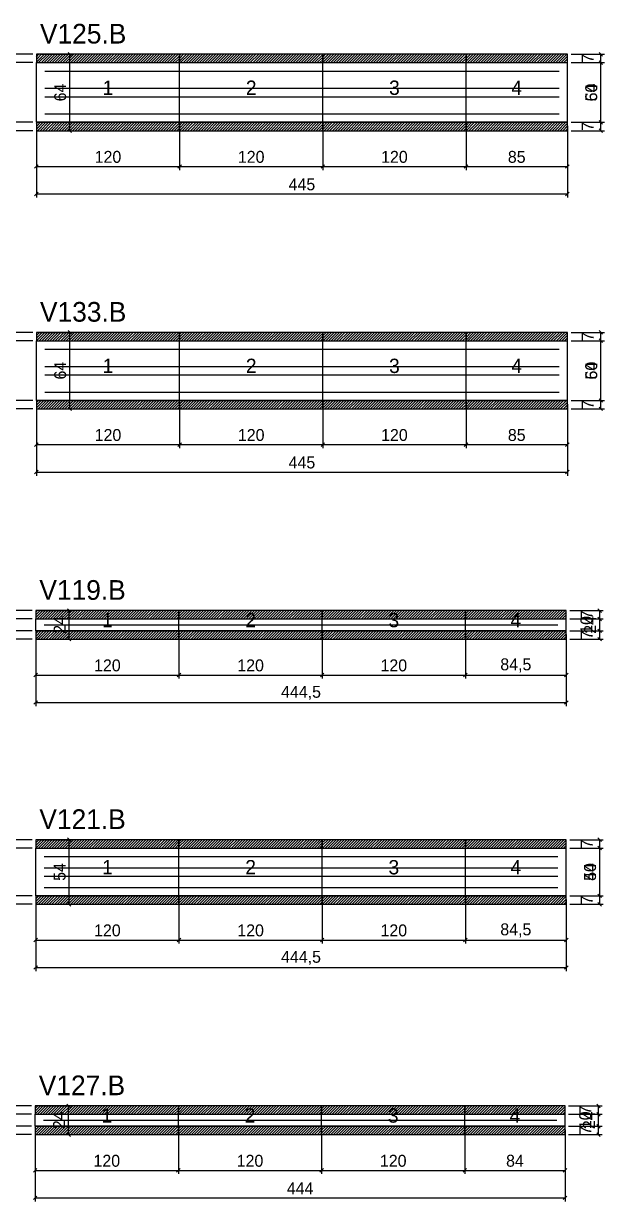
# Model space of a CAD drawing. Extents: x -9000 to 3070, y -6660 to 1250.
# Drawn here: x 681 to 1168, y -3713 to -2726 of the extents above; entities that cross this region are included whole.
import ezdxf
from ezdxf.enums import TextEntityAlignment as Align

# ---------------------------------------------------------------- set-up
doc = ezdxf.new("R2010")
doc.units = 0
for name, color, linetype in [('5', 5, 'Continuous'), ('COTA', 241, 'Continuous'), ('NOMENCLATURA', 7, 'Continuous'), ('Painéis', 200, 'Continuous'), ('SARR_2.2x5', 40, 'Continuous'), ('SARR_2.2x7', 40, 'Continuous'), ('SCO-___-LAJ', 224, 'Continuous')]:
    doc.layers.add(name, color=color, linetype=linetype)
doc.dimstyles.new('PAINEL', dxfattribs={"dimtxt": 10, "dimasz": 3, "dimexe": 3, "dimexo": 3, "dimgap": 3, "dimtad": 1, "dimblk": 'OBLIQUE', "dimblk1": 'OBLIQUE', "dimcen": 2.5, "dimclrd": 4, "dimclre": 4, "dimclrt": 240, "dimazin": 3, "dimtfac": 1, "dimtmove": 0, "dimatfit": 3})

# ---------------------------------------------------------------- blocks, each defined once
blk = doc.blocks.new('_OBLIQUE')
at = {"color": 0, "linetype": 'BYBLOCK'}
blk.add_line((-0.5, -0.5), (0.5, 0.5), dxfattribs=at)

msp = doc.modelspace()

# ---------------------------------------------------------------- hatches: boundary and pattern name
at = {"layer": 'COTA'}
h = msp.add_hatch(dxfattribs=at)
h.set_pattern_fill('ANSI31', scale=0.5)
h.paths.add_polyline_path([(692, -2759), (812, -2759), (812, -2752), (692, -2752)])
h = msp.add_hatch(dxfattribs=at)
h.set_pattern_fill('ANSI31', scale=0.5)
h.paths.add_polyline_path([(812, -2759), (932, -2759), (932, -2752), (812, -2752)])
h = msp.add_hatch(dxfattribs=at)
h.set_pattern_fill('ANSI31', scale=0.5)
h.paths.add_polyline_path([(932, -2759), (1052, -2759), (1052, -2752), (932, -2752)])
h = msp.add_hatch(dxfattribs=at)
h.set_pattern_fill('ANSI31', scale=0.5)
h.paths.add_polyline_path([(1052, -2759), (1137, -2759), (1137, -2752), (1052, -2752)])
h = msp.add_hatch(dxfattribs=at)
h.set_pattern_fill('ANSI31', scale=0.5)
h.paths.add_polyline_path([(692, -2816), (812, -2816), (812, -2809), (692, -2809)])
h = msp.add_hatch(dxfattribs=at)
h.set_pattern_fill('ANSI31', scale=0.5)
h.paths.add_polyline_path([(812, -2816), (932, -2816), (932, -2809), (812, -2809)])
h = msp.add_hatch(dxfattribs=at)
h.set_pattern_fill('ANSI31', scale=0.5)
h.paths.add_polyline_path([(932, -2816), (1052, -2816), (1052, -2809), (932, -2809)])
h = msp.add_hatch(dxfattribs=at)
h.set_pattern_fill('ANSI31', scale=0.5)
h.paths.add_polyline_path([(1052, -2816), (1137, -2816), (1137, -2809), (1052, -2809)])
h = msp.add_hatch(dxfattribs=at)
h.set_pattern_fill('ANSI31', scale=0.5)
h.paths.add_polyline_path([(692, -2992), (812, -2992), (812, -2985), (692, -2985)])
h = msp.add_hatch(dxfattribs=at)
h.set_pattern_fill('ANSI31', scale=0.5)
h.paths.add_polyline_path([(812, -2992), (932, -2992), (932, -2985), (812, -2985)])
h = msp.add_hatch(dxfattribs=at)
h.set_pattern_fill('ANSI31', scale=0.5)
h.paths.add_polyline_path([(932, -2992), (1052, -2992), (1052, -2985), (932, -2985)])
h = msp.add_hatch(dxfattribs=at)
h.set_pattern_fill('ANSI31', scale=0.5)
h.paths.add_polyline_path([(1052, -2992), (1137, -2992), (1137, -2985), (1052, -2985)])
h = msp.add_hatch(dxfattribs=at)
h.set_pattern_fill('ANSI31', scale=0.5)
h.paths.add_polyline_path([(692, -3049), (812, -3049), (812, -3042), (692, -3042)])
h = msp.add_hatch(dxfattribs=at)
h.set_pattern_fill('ANSI31', scale=0.5)
h.paths.add_polyline_path([(812, -3049), (932, -3049), (932, -3042), (812, -3042)])
h = msp.add_hatch(dxfattribs=at)
h.set_pattern_fill('ANSI31', scale=0.5)
h.paths.add_polyline_path([(932, -3049), (1052, -3049), (1052, -3042), (932, -3042)])
h = msp.add_hatch(dxfattribs=at)
h.set_pattern_fill('ANSI31', scale=0.5)
h.paths.add_polyline_path([(1052, -3049), (1137, -3049), (1137, -3042), (1052, -3042)])
h = msp.add_hatch(dxfattribs=at)
h.set_pattern_fill('ANSI31', scale=0.5)
h.paths.add_polyline_path([(691.5, -3225), (811.5, -3225), (811.5, -3218), (691.5, -3218)])
h = msp.add_hatch(dxfattribs=at)
h.set_pattern_fill('ANSI31', scale=0.5)
h.paths.add_polyline_path([(811.5, -3225), (931.5, -3225), (931.5, -3218), (811.5, -3218)])
h = msp.add_hatch(dxfattribs=at)
h.set_pattern_fill('ANSI31', scale=0.5)
h.paths.add_polyline_path([(931.5, -3225), (1051.5, -3225), (1051.5, -3218), (931.5, -3218)])
h = msp.add_hatch(dxfattribs=at)
h.set_pattern_fill('ANSI31', scale=0.5)
h.paths.add_polyline_path([(1051.5, -3225), (1136, -3225), (1136, -3218), (1051.5, -3218)])
h = msp.add_hatch(dxfattribs=at)
h.set_pattern_fill('ANSI31', scale=0.5)
h.paths.add_polyline_path([(691.5, -3242), (811.5, -3242), (811.5, -3235), (691.5, -3235)])
h = msp.add_hatch(dxfattribs=at)
h.set_pattern_fill('ANSI31', scale=0.5)
h.paths.add_polyline_path([(811.5, -3242), (931.5, -3242), (931.5, -3235), (811.5, -3235)])
h = msp.add_hatch(dxfattribs=at)
h.set_pattern_fill('ANSI31', scale=0.5)
h.paths.add_polyline_path([(931.5, -3242), (1051.5, -3242), (1051.5, -3235), (931.5, -3235)])
h = msp.add_hatch(dxfattribs=at)
h.set_pattern_fill('ANSI31', scale=0.5)
h.paths.add_polyline_path([(1051.5, -3242), (1136, -3242), (1136, -3235), (1051.5, -3235)])
h = msp.add_hatch(dxfattribs=at)
h.set_pattern_fill('ANSI31', scale=0.5)
h.paths.add_polyline_path([(691.5, -3417), (811.5, -3417), (811.5, -3410), (691.5, -3410)])
h = msp.add_hatch(dxfattribs=at)
h.set_pattern_fill('ANSI31', scale=0.5)
h.paths.add_polyline_path([(811.5, -3417), (931.5, -3417), (931.5, -3410), (811.5, -3410)])
h = msp.add_hatch(dxfattribs=at)
h.set_pattern_fill('ANSI31', scale=0.5)
h.paths.add_polyline_path([(931.5, -3417), (1051.5, -3417), (1051.5, -3410), (931.5, -3410)])
h = msp.add_hatch(dxfattribs=at)
h.set_pattern_fill('ANSI31', scale=0.5)
h.paths.add_polyline_path([(1051.5, -3417), (1136, -3417), (1136, -3410), (1051.5, -3410)])
h = msp.add_hatch(dxfattribs=at)
h.set_pattern_fill('ANSI31', scale=0.5)
h.paths.add_polyline_path([(691.5, -3464), (811.5, -3464), (811.5, -3457), (691.5, -3457)])
h = msp.add_hatch(dxfattribs=at)
h.set_pattern_fill('ANSI31', scale=0.5)
h.paths.add_polyline_path([(811.5, -3464), (931.5, -3464), (931.5, -3457), (811.5, -3457)])
h = msp.add_hatch(dxfattribs=at)
h.set_pattern_fill('ANSI31', scale=0.5)
h.paths.add_polyline_path([(931.5, -3464), (1051.5, -3464), (1051.5, -3457), (931.5, -3457)])
h = msp.add_hatch(dxfattribs=at)
h.set_pattern_fill('ANSI31', scale=0.5)
h.paths.add_polyline_path([(1051.5, -3464), (1136, -3464), (1136, -3457), (1051.5, -3457)])
h = msp.add_hatch(dxfattribs=at)
h.set_pattern_fill('ANSI31', scale=0.5)
h.paths.add_polyline_path([(691, -3640), (811, -3640), (811, -3633), (691, -3633)])
h = msp.add_hatch(dxfattribs=at)
h.set_pattern_fill('ANSI31', scale=0.5)
h.paths.add_polyline_path([(811, -3640), (931, -3640), (931, -3633), (811, -3633)])
h = msp.add_hatch(dxfattribs=at)
h.set_pattern_fill('ANSI31', scale=0.5)
h.paths.add_polyline_path([(931, -3640), (1051, -3640), (1051, -3633), (931, -3633)])
h = msp.add_hatch(dxfattribs=at)
h.set_pattern_fill('ANSI31', scale=0.5)
h.paths.add_polyline_path([(1051, -3640), (1135, -3640), (1135, -3633), (1051, -3633)])
h = msp.add_hatch(dxfattribs=at)
h.set_pattern_fill('ANSI31', scale=0.5)
h.paths.add_polyline_path([(691, -3657), (811, -3657), (811, -3650), (691, -3650)])
h = msp.add_hatch(dxfattribs=at)
h.set_pattern_fill('ANSI31', scale=0.5)
h.paths.add_polyline_path([(811, -3657), (931, -3657), (931, -3650), (811, -3650)])
h = msp.add_hatch(dxfattribs=at)
h.set_pattern_fill('ANSI31', scale=0.5)
h.paths.add_polyline_path([(931, -3657), (1051, -3657), (1051, -3650), (931, -3650)])
h = msp.add_hatch(dxfattribs=at)
h.set_pattern_fill('ANSI31', scale=0.5)
h.paths.add_polyline_path([(1051, -3657), (1135, -3657), (1135, -3650), (1051, -3650)])

# ---------------------------------------------------------------- linework, layer by layer
at = {"layer": 'Painéis'}
for p, q in [((692, -2759), (812, -2759)), ((692, -2809), (692, -2759)), ((812, -2809), (812, -2759)), ((812, -2809), (812, -2759)), ((812, -2759), (932, -2759)), ((812, -2809), (812, -2759)), ((932, -2809), (932, -2759)), ((932, -2809), (932, -2759)), ((932, -2759), (1052, -2759)), ((932, -2809), (932, -2759)), ((1052, -2809), (1052, -2759)), ((1052, -2809), (1052, -2759)), ((1052, -2759), (1137, -2759)), ((1052, -2809), (1052, -2759)), ((1137, -2809), (1137, -2759)), ((692, -2809), (812, -2809)), ((812, -2809), (932, -2809)), ((932, -2809), (1052, -2809)), ((1052, -2809), (1137, -2809)), ((692, -2992), (812, -2992)), ((692, -3042), (692, -2992)), ((812, -3042), (812, -2992)), ((812, -3042), (812, -2992)), ((812, -2992), (932, -2992)), ((812, -3042), (812, -2992)), ((932, -3042), (932, -2992)), ((932, -3042), (932, -2992)), ((932, -2992), (1052, -2992)), ((932, -3042), (932, -2992)), ((1052, -3042), (1052, -2992)), ((1052, -3042), (1052, -2992)), ((1052, -2992), (1137, -2992)), ((1052, -3042), (1052, -2992)), ((1137, -3042), (1137, -2992)), ((692, -3042), (812, -3042)), ((812, -3042), (932, -3042)), ((932, -3042), (1052, -3042)), ((1052, -3042), (1137, -3042)), ((691.5, -3225), (811.5, -3225)), ((691.5, -3235), (691.5, -3225)), ((811.5, -3235), (811.5, -3225)), ((811.5, -3235), (811.5, -3225)), ((811.5, -3225), (931.5, -3225)), ((811.5, -3235), (811.5, -3225)), ((931.5, -3235), (931.5, -3225)), ((931.5, -3235), (931.5, -3225)), ((931.5, -3225), (1051.5, -3225)), ((931.5, -3235), (931.5, -3225)), ((1051.5, -3235), (1051.5, -3225)), ((1051.5, -3235), (1051.5, -3225)), ((1051.5, -3225), (1136, -3225)), ((1051.5, -3235), (1051.5, -3225)), ((1136, -3235), (1136, -3225)), ((691.5, -3235), (811.5, -3235)), ((811.5, -3235), (931.5, -3235)), ((931.5, -3235), (1051.5, -3235)), ((1051.5, -3235), (1136, -3235)), ((691.5, -3417), (811.5, -3417)), ((691.5, -3457), (691.5, -3417)), ((811.5, -3457), (811.5, -3417)), ((811.5, -3457), (811.5, -3417)), ((811.5, -3417), (931.5, -3417)), ((811.5, -3457), (811.5, -3417)), ((931.5, -3457), (931.5, -3417)), ((931.5, -3457), (931.5, -3417)), ((931.5, -3417), (1051.5, -3417)), ((931.5, -3457), (931.5, -3417)), ((1051.5, -3457), (1051.5, -3417)), ((1051.5, -3457), (1051.5, -3417)), ((1051.5, -3417), (1136, -3417)), ((1051.5, -3457), (1051.5, -3417)), ((1136, -3457), (1136, -3417)), ((691.5, -3457), (811.5, -3457)), ((811.5, -3457), (931.5, -3457)), ((931.5, -3457), (1051.5, -3457)), ((1051.5, -3457), (1136, -3457)), ((691, -3640), (811, -3640)), ((691, -3650), (691, -3640)), ((811, -3650), (811, -3640)), ((811, -3650), (811, -3640)), ((811, -3640), (931, -3640)), ((811, -3650), (811, -3640)), ((931, -3650), (931, -3640)), ((931, -3650), (931, -3640)), ((931, -3640), (1051, -3640)), ((931, -3650), (931, -3640)), ((1051, -3650), (1051, -3640)), ((1051, -3650), (1051, -3640)), ((1051, -3640), (1135, -3640)), ((1051, -3650), (1051, -3640)), ((1135, -3650), (1135, -3640)), ((691, -3650), (811, -3650)), ((811, -3650), (931, -3650)), ((931, -3650), (1051, -3650)), ((1051, -3650), (1135, -3650))]:
    msp.add_line(p, q, dxfattribs=at)
at = {"layer": 'SARR_2.2x5'}
for points in [[(698.5, -3230), (811.5, -3230)], [(698.5, -3230), (811.5, -3230)], [(811.5, -3230), (931.5, -3230)], [(811.5, -3230), (931.5, -3230)], [(931.5, -3230), (1051.5, -3230)], [(931.5, -3230), (1051.5, -3230)], [(1051.5, -3230), (1129, -3230)], [(1051.5, -3230), (1129, -3230)], [(698, -3645), (811, -3645)], [(698, -3645), (811, -3645)], [(811, -3645), (931, -3645)], [(811, -3645), (931, -3645)], [(931, -3645), (1051, -3645)], [(931, -3645), (1051, -3645)], [(1051, -3645), (1128, -3645)], [(1051, -3645), (1128, -3645)]]:
    msp.add_lwpolyline(points, dxfattribs=at)
at = {"layer": 'SARR_2.2x7'}
for points in [[(699, -2766), (812, -2766)], [(699, -2766), (812, -2766)], [(812, -2766), (932, -2766)], [(812, -2766), (932, -2766)], [(932, -2766), (1052, -2766)], [(932, -2766), (1052, -2766)], [(1052, -2766), (1130, -2766)], [(1052, -2766), (1130, -2766)], [(699, -2780.5), (812, -2780.5)], [(699, -2780.5), (812, -2780.5)], [(812, -2780.5), (932, -2780.5)], [(812, -2780.5), (932, -2780.5)], [(932, -2780.5), (1052, -2780.5)], [(932, -2780.5), (1052, -2780.5)], [(1052, -2780.5), (1130, -2780.5)], [(1052, -2780.5), (1130, -2780.5)], [(699, -2787.5), (812, -2787.5)], [(699, -2787.5), (812, -2787.5)], [(812, -2787.5), (932, -2787.5)], [(812, -2787.5), (932, -2787.5)], [(932, -2787.5), (1052, -2787.5)], [(932, -2787.5), (1052, -2787.5)], [(1052, -2787.5), (1130, -2787.5)], [(1052, -2787.5), (1130, -2787.5)], [(699, -2802), (812, -2802)], [(699, -2802), (812, -2802)], [(812, -2802), (932, -2802)], [(812, -2802), (932, -2802)], [(932, -2802), (1052, -2802)], [(932, -2802), (1052, -2802)], [(1052, -2802), (1130, -2802)], [(1052, -2802), (1130, -2802)], [(699, -2999), (812, -2999)], [(699, -2999), (812, -2999)], [(812, -2999), (932, -2999)], [(812, -2999), (932, -2999)], [(932, -2999), (1052, -2999)], [(932, -2999), (1052, -2999)], [(1052, -2999), (1130, -2999)], [(1052, -2999), (1130, -2999)], [(699, -3013.5), (812, -3013.5)], [(699, -3013.5), (812, -3013.5)], [(812, -3013.5), (932, -3013.5)], [(812, -3013.5), (932, -3013.5)], [(932, -3013.5), (1052, -3013.5)], [(932, -3013.5), (1052, -3013.5)], [(1052, -3013.5), (1130, -3013.5)], [(1052, -3013.5), (1130, -3013.5)], [(699, -3020.5), (812, -3020.5)], [(699, -3020.5), (812, -3020.5)], [(812, -3020.5), (932, -3020.5)], [(812, -3020.5), (932, -3020.5)], [(932, -3020.5), (1052, -3020.5)], [(932, -3020.5), (1052, -3020.5)], [(1052, -3020.5), (1130, -3020.5)], [(1052, -3020.5), (1130, -3020.5)], [(699, -3035), (812, -3035)], [(699, -3035), (812, -3035)], [(812, -3035), (932, -3035)], [(812, -3035), (932, -3035)], [(932, -3035), (1052, -3035)], [(932, -3035), (1052, -3035)], [(1052, -3035), (1130, -3035)], [(1052, -3035), (1130, -3035)], [(698.5, -3424), (811.5, -3424)], [(698.5, -3424), (811.5, -3424)], [(811.5, -3424), (931.5, -3424)], [(811.5, -3424), (931.5, -3424)], [(931.5, -3424), (1051.5, -3424)], [(931.5, -3424), (1051.5, -3424)], [(1051.5, -3424), (1129, -3424)], [(1051.5, -3424), (1129, -3424)], [(698.5, -3433.5), (811.5, -3433.5)], [(698.5, -3433.5), (811.5, -3433.5)], [(811.5, -3433.5), (931.5, -3433.5)], [(811.5, -3433.5), (931.5, -3433.5)], [(931.5, -3433.5), (1051.5, -3433.5)], [(931.5, -3433.5), (1051.5, -3433.5)], [(1051.5, -3433.5), (1129, -3433.5)], [(1051.5, -3433.5), (1129, -3433.5)], [(698.5, -3440.5), (811.5, -3440.5)], [(698.5, -3440.5), (811.5, -3440.5)], [(811.5, -3440.5), (931.5, -3440.5)], [(811.5, -3440.5), (931.5, -3440.5)], [(931.5, -3440.5), (1051.5, -3440.5)], [(931.5, -3440.5), (1051.5, -3440.5)], [(1051.5, -3440.5), (1129, -3440.5)], [(1051.5, -3440.5), (1129, -3440.5)], [(698.5, -3450), (811.5, -3450)], [(698.5, -3450), (811.5, -3450)], [(811.5, -3450), (931.5, -3450)], [(811.5, -3450), (931.5, -3450)], [(931.5, -3450), (1051.5, -3450)], [(931.5, -3450), (1051.5, -3450)], [(1051.5, -3450), (1129, -3450)], [(1051.5, -3450), (1129, -3450)]]:
    msp.add_lwpolyline(points, dxfattribs=at)
at = {"layer": 'SCO-___-LAJ'}
for points in [[(692, -2759), (812, -2759), (812, -2752), (692, -2752)], [(812, -2759), (932, -2759), (932, -2752), (812, -2752)], [(932, -2759), (1052, -2759), (1052, -2752), (932, -2752)], [(1052, -2759), (1137, -2759), (1137, -2752), (1052, -2752)], [(692, -2816), (812, -2816), (812, -2809), (692, -2809)], [(812, -2816), (932, -2816), (932, -2809), (812, -2809)], [(932, -2816), (1052, -2816), (1052, -2809), (932, -2809)], [(1052, -2816), (1137, -2816), (1137, -2809), (1052, -2809)], [(692, -2992), (812, -2992), (812, -2985), (692, -2985)], [(812, -2992), (932, -2992), (932, -2985), (812, -2985)], [(932, -2992), (1052, -2992), (1052, -2985), (932, -2985)], [(1052, -2992), (1137, -2992), (1137, -2985), (1052, -2985)], [(692, -3049), (812, -3049), (812, -3042), (692, -3042)], [(812, -3049), (932, -3049), (932, -3042), (812, -3042)], [(932, -3049), (1052, -3049), (1052, -3042), (932, -3042)], [(1052, -3049), (1137, -3049), (1137, -3042), (1052, -3042)], [(691.5, -3225), (811.5, -3225), (811.5, -3218), (691.5, -3218)], [(811.5, -3225), (931.5, -3225), (931.5, -3218), (811.5, -3218)], [(931.5, -3225), (1051.5, -3225), (1051.5, -3218), (931.5, -3218)], [(1051.5, -3225), (1136, -3225), (1136, -3218), (1051.5, -3218)], [(691.5, -3242), (811.5, -3242), (811.5, -3235), (691.5, -3235)], [(811.5, -3242), (931.5, -3242), (931.5, -3235), (811.5, -3235)], [(931.5, -3242), (1051.5, -3242), (1051.5, -3235), (931.5, -3235)], [(1051.5, -3242), (1136, -3242), (1136, -3235), (1051.5, -3235)], [(691.5, -3417), (811.5, -3417), (811.5, -3410), (691.5, -3410)], [(811.5, -3417), (931.5, -3417), (931.5, -3410), (811.5, -3410)], [(931.5, -3417), (1051.5, -3417), (1051.5, -3410), (931.5, -3410)], [(1051.5, -3417), (1136, -3417), (1136, -3410), (1051.5, -3410)], [(691.5, -3464), (811.5, -3464), (811.5, -3457), (691.5, -3457)], [(811.5, -3464), (931.5, -3464), (931.5, -3457), (811.5, -3457)], [(931.5, -3464), (1051.5, -3464), (1051.5, -3457), (931.5, -3457)], [(1051.5, -3464), (1136, -3464), (1136, -3457), (1051.5, -3457)], [(691, -3640), (811, -3640), (811, -3633), (691, -3633)], [(811, -3640), (931, -3640), (931, -3633), (811, -3633)], [(931, -3640), (1051, -3640), (1051, -3633), (931, -3633)], [(1051, -3640), (1135, -3640), (1135, -3633), (1051, -3633)], [(691, -3657), (811, -3657), (811, -3650), (691, -3650)], [(811, -3657), (931, -3657), (931, -3650), (811, -3650)], [(931, -3657), (1051, -3657), (1051, -3650), (931, -3650)], [(1051, -3657), (1135, -3657), (1135, -3650), (1051, -3650)]]:
    msp.add_lwpolyline(points, close=True, dxfattribs=at)

# ---------------------------------------------------------------- texts
at = {"layer": '5'}
for s, p in [('1', (752, -2780)), ('2', (872, -2780)), ('3', (992, -2780)), ('4', (1094.5, -2780)), ('1', (752, -3013)), ('2', (872, -3013)), ('3', (992, -3013)), ('4', (1094.5, -3013)), ('1', (751.5, -3226)), ('2', (871.5, -3226)), ('3', (991.5, -3226)), ('4', (1093.75, -3226)), ('1', (751.5, -3433)), ('2', (871.5, -3433)), ('3', (991.5, -3433)), ('4', (1093.75, -3433)), ('1', (751, -3641)), ('2', (871, -3641)), ('3', (991, -3641)), ('4', (1093, -3641))]:
    msp.add_text(s, height=12, dxfattribs=at).set_placement(p, align=Align.MIDDLE_CENTER)
at = {"layer": 'NOMENCLATURA'}
for s, p in [('V125.B', (695, -2743)), ('V133.B', (695, -2976)), ('V119.B', (694.5, -3209)), ('V121.B', (694.5, -3401)), ('V127.B', (694, -3624))]:
    msp.add_text(s, height=16.5, dxfattribs=at).set_placement(p)

# ---------------------------------------------------------------- dimensions: what is measured, and where the dimension line sits
at = {"layer": 'COTA'}
for base, p1, p2 in [((664, -2759), (692, -2759), (692, -2752)), ((720, -2816), (692, -2816), (692, -2752)), ((1165, -2816), (1137, -2816), (1137, -2752)), ((1165, -2759), (1137, -2759), (1137, -2752)), ((664, -2809), (692, -2809), (692, -2759)), ((1165, -2809), (1137, -2809), (1137, -2759)), ((664, -2816), (692, -2816), (692, -2809)), ((1165, -2816), (1137, -2816), (1137, -2809)), ((664, -2992), (692, -2992), (692, -2985)), ((720, -3049), (692, -3049), (692, -2985)), ((1165, -3049), (1137, -3049), (1137, -2985)), ((1165, -2992), (1137, -2992), (1137, -2985)), ((664, -3042), (692, -3042), (692, -2992)), ((1165, -3042), (1137, -3042), (1137, -2992)), ((664, -3049), (692, -3049), (692, -3042)), ((1165, -3049), (1137, -3049), (1137, -3042)), ((663.5, -3225), (691.5, -3225), (691.5, -3218)), ((719.5, -3242), (691.5, -3242), (691.5, -3218)), ((1164, -3242), (1136, -3242), (1136, -3218)), ((1164, -3225), (1136, -3225), (1136, -3218)), ((663.5, -3235), (691.5, -3235), (691.5, -3225)), ((1164, -3235), (1136, -3235), (1136, -3225)), ((663.5, -3242), (691.5, -3242), (691.5, -3235)), ((1164, -3242), (1136, -3242), (1136, -3235)), ((663.5, -3417), (691.5, -3417), (691.5, -3410)), ((719.5, -3464), (691.5, -3464), (691.5, -3410)), ((1164, -3464), (1136, -3464), (1136, -3410)), ((1164, -3417), (1136, -3417), (1136, -3410)), ((663.5, -3457), (691.5, -3457), (691.5, -3417)), ((1164, -3457), (1136, -3457), (1136, -3417)), ((663.5, -3464), (691.5, -3464), (691.5, -3457)), ((1164, -3464), (1136, -3464), (1136, -3457)), ((663, -3640), (691, -3640), (691, -3633)), ((663, -3650), (691, -3650), (691, -3640)), ((719, -3657), (691, -3657), (691, -3633)), ((1163, -3657), (1135, -3657), (1135, -3633)), ((1163, -3640), (1135, -3640), (1135, -3633)), ((1163, -3650), (1135, -3650), (1135, -3640)), ((663, -3657), (691, -3657), (691, -3650)), ((1163, -3657), (1135, -3657), (1135, -3650))]:
    msp.add_linear_dim(base=base, p1=p1, p2=p2, angle=90, dimstyle='PAINEL', dxfattribs=at).render()
for base, p1, p2 in [((692, -2846), (692, -2809), (812, -2809)), ((692, -2869), (692, -2809), (1137, -2809)), ((812, -2846), (812, -2809), (932, -2809)), ((932, -2846), (932, -2809), (1052, -2809)), ((1052, -2846), (1052, -2809), (1137, -2809)), ((692, -3079), (692, -3042), (812, -3042)), ((692, -3102), (692, -3042), (1137, -3042)), ((812, -3079), (812, -3042), (932, -3042)), ((932, -3079), (932, -3042), (1052, -3042)), ((1052, -3079), (1052, -3042), (1137, -3042)), ((691.5, -3272), (691.5, -3235), (811.5, -3235)), ((691.5, -3295), (691.5, -3235), (1136, -3235)), ((811.5, -3272), (811.5, -3235), (931.5, -3235)), ((931.5, -3272), (931.5, -3235), (1051.5, -3235)), ((1051.5, -3272), (1051.5, -3235), (1136, -3235)), ((691.5, -3494), (691.5, -3457), (811.5, -3457)), ((691.5, -3517), (691.5, -3457), (1136, -3457)), ((811.5, -3494), (811.5, -3457), (931.5, -3457)), ((931.5, -3494), (931.5, -3457), (1051.5, -3457)), ((1051.5, -3494), (1051.5, -3457), (1136, -3457)), ((691, -3687), (691, -3650), (811, -3650)), ((691, -3710), (691, -3650), (1135, -3650)), ((811, -3687), (811, -3650), (931, -3650)), ((931, -3687), (931, -3650), (1051, -3650)), ((1051, -3687), (1051, -3650), (1135, -3650))]:
    msp.add_linear_dim(base=base, p1=p1, p2=p2, dimstyle='PAINEL', dxfattribs=at).render()

doc.saveas('drawing.dxf')
